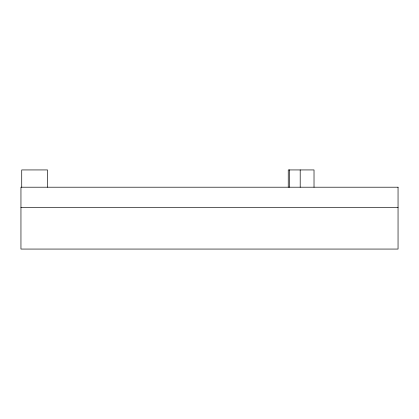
<?xml version="1.0" encoding="UTF-8"?>
<svg xmlns="http://www.w3.org/2000/svg" width="419" height="419" viewBox="0 0 419 419"><rect width="100%" height="100%" fill="white"/><g stroke="black" fill="none" stroke-linecap="round" stroke-linejoin="round"><path stroke-width="0.63" d="M20.95 207.311L398.05 207.311M314.02 187.204L314.02 169.936L288.246 169.936L288.246 187.204M300.198 169.936L300.198 187.204M289.361 169.936L289.361 187.204M47.499 187.204L47.499 169.936L21.725 169.936L21.725 187.204M398.05 187.204L20.95 187.204L20.95 249.064L398.05 249.064L398.05 187.204"/></g></svg>
